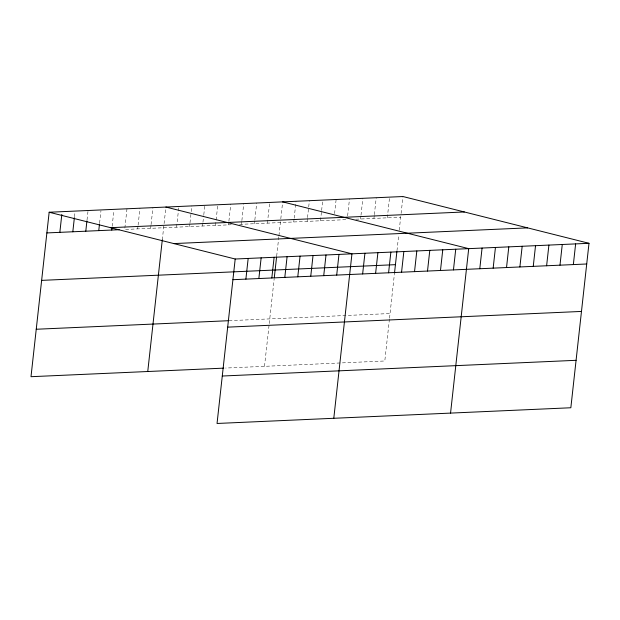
<?xml version="1.0" encoding="UTF-8"?>
<svg xmlns="http://www.w3.org/2000/svg" width="620" height="620" viewBox="0 0 620 620"><rect width="100%" height="100%" fill="white"/><g stroke="black" fill="none" stroke-linecap="round" stroke-linejoin="round"><path stroke-width="0.46" stroke-dasharray="3.1 2.33" d="M74.477 216.737L74.997 212.032M87.032 219.922L87.97 211.459M99.595 223.107L100.944 210.878M112.15 226.292L113.809 211.242M126.992 208.785L124.705 229.478L231.268 224.742M137.679 228.896L137.996 226.075M138.097 225.138L139.965 208.212M150.652 228.323L150.962 225.502M151.071 224.564L152.939 207.638M162.293 239.839L165.912 207.057M176.599 227.168L178.886 206.483M189.573 226.595L189.883 223.774M189.991 222.836L191.131 212.49M191.231 211.552L191.859 205.91M202.546 226.021L202.856 223.2M202.957 222.254L203.685 215.675M203.794 214.737L204.833 205.328M215.52 225.44L217.798 204.755M228.493 224.866L228.803 222.045M228.904 221.108L230.772 204.181M241.467 224.293L241.777 221.472M241.878 220.526L243.745 203.6M254.44 223.712L254.75 220.891M254.851 219.953L256.719 203.027M267.406 223.138L269.692 202.453M264.507 366.327L269.134 324.469M269.235 323.539L274.195 278.628M276.683 256.052L278.845 236.514M278.946 235.585L280.697 219.744M280.798 218.798L282.666 201.88M293.748 221.968L294.058 219.147M294.167 218.209L296.035 201.283M307.117 221.379L307.427 218.558M307.528 217.612L309.396 200.686M320.478 220.782L321.517 211.381M321.625 210.436L322.764 200.097M334.575 213.606L336.133 199.501M347.626 215.838L349.494 198.912M360.577 218.999L360.887 216.179M360.995 215.241L362.863 198.315M373.945 218.411L374.255 215.59M374.356 214.644L376.224 197.726M387.306 217.814L389.593 197.129M389.422 319.13L384.803 360.987L225.595 368.055M389.531 318.2L394.382 274.249M396.978 250.713L398.722 234.895M399.233 230.245L400.985 214.404M401.094 213.458L402.961 196.532M239.607 224.37L347.208 219.596M355.803 219.217L400.675 217.225M228.974 320.695L390.042 313.542"/><path stroke-width="0.93" d="M589 243.304L235.197 259.013L217.039 423.468L570.842 407.759L589 243.304L402.961 196.532L49.158 212.242L31 376.697L223.735 368.14M59.846 232.353L61.814 214.489M72.819 231.779L74.377 217.674M85.793 231.198L86.932 220.86M98.766 230.624L99.487 224.045M111.74 230.051L111.941 228.168M147.754 371.512L162.293 239.839M245.884 279.124L248.171 258.439M258.858 278.543L261.144 257.858M271.831 277.969L274.118 257.285M274.296 277.675L276.582 256.982M284.805 277.396L287.091 256.711M297.778 276.822L300.065 256.13M310.752 276.241L313.03 255.556M323.725 275.668L326.004 254.983M336.699 275.094L338.977 254.401M333.793 418.283L351.951 253.828L165.912 207.057M362.638 273.939L364.924 253.254M375.612 273.366L377.898 252.673M388.585 272.785L390.871 252.1M394.483 273.288L396.878 251.643M401.558 272.211L403.845 251.526M414.532 271.637L416.818 250.945M427.506 271.056L429.792 250.371M440.479 270.483L442.765 249.798M453.453 269.909L455.731 249.225M450.554 413.098L468.704 248.643L282.666 201.88M479.787 268.739L482.073 248.054M493.156 268.142L495.442 247.458M506.525 267.553L508.803 246.869M519.886 266.957L522.172 246.272M533.254 266.36L535.533 245.675M546.615 265.771L548.902 245.086M559.984 265.174L562.27 244.489M573.353 264.585L575.631 243.9M110.546 227.679L464.349 211.97M46.872 232.926L119.149 229.718M173.802 243.583L527.605 227.873M41.633 280.372L395.436 264.663M232.911 279.697L586.714 263.988M36.239 329.251L228.052 320.734M227.672 327.143L581.475 311.434M222.278 376.022L576.081 360.313M49.158 212.242L235.197 259.013"/></g></svg>
